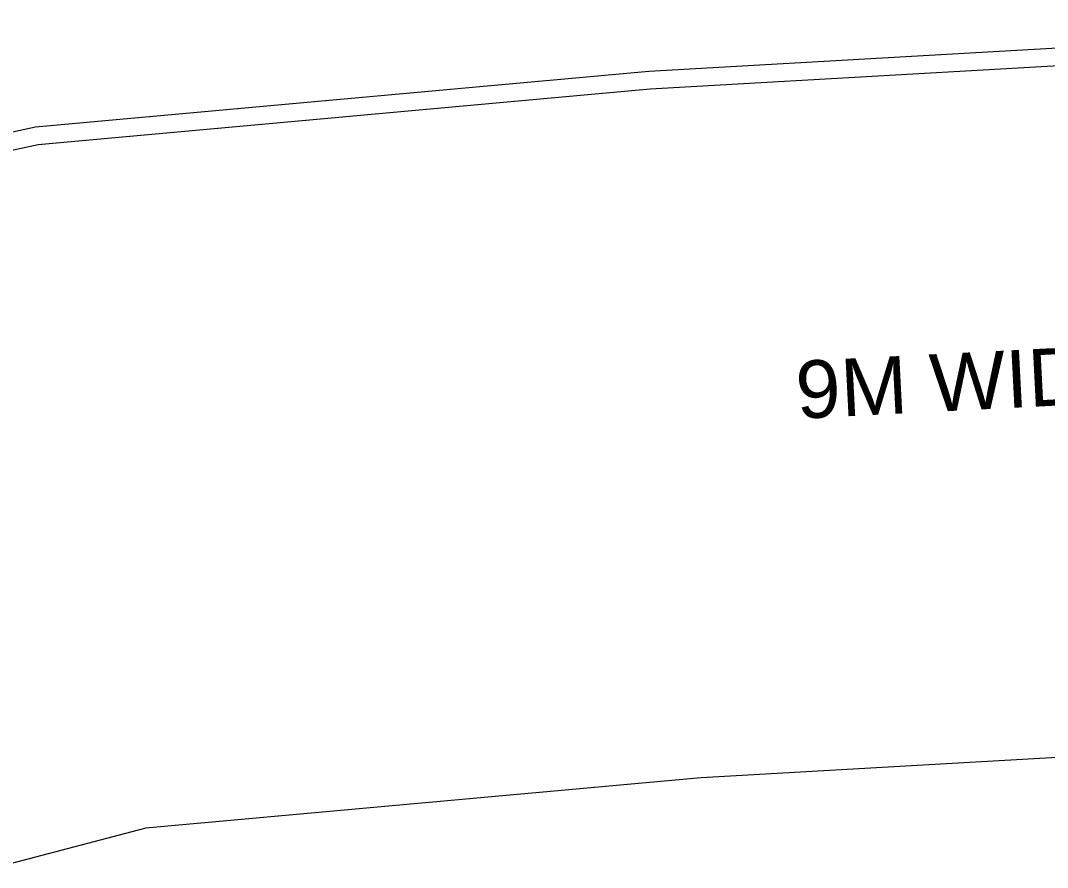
# Model space of a CAD drawing. Header units: inches. Extents: x 27644242 to 29005101, y -955243 to 216979.
# Drawn here: x 28734104 to 28747480, y 27122 to 38161 of the extents above; entities that cross this region are included whole.
import ezdxf

# ---------------------------------------------------------------- set-up
doc = ezdxf.new("R2010")
doc.units = ezdxf.units.IN
doc.header["$MEASUREMENT"] = 0
doc.layers.add('RVA Site Boundary', color=17, linetype='Continuous', lineweight=15)
doc.layers.add('text', color=7, linetype='Continuous')
doc.styles.add('AMITS', font='arial.ttf')

msp = doc.modelspace()

# ---------------------------------------------------------------- linework, layer by layer
at = {"layer": 'RVA Site Boundary', "color": 5, "ltscale": 500}
for points in [[(28762067.2, 37989), (28755917.1, 38161), (28750256.3, 37974.5), (28749589.4, 37913.7), (28742287.8, 37496.8), (28734298.4, 36769.6), (28733999.5, 36706.2), (28733395.6, 36563), (28714472.3, 31584.5)], [(28762074.2, 37758.7), (28755917.6, 37930.9), (28750270.6, 37744.9), (28749606.4, 37684.3), (28742304.8, 37267.4), (28734332.8, 36541.8), (28734049.9, 36481.7), (28733451.4, 36339.9), (28714532.9, 31362.7)]]:
    msp.add_lwpolyline(points, dxfattribs=at)
at = {"layer": 'RVA Site Boundary', "ltscale": 500}
for points in [[(28762074.2, 37758.7), (28755917.6, 37930.9), (28750270.6, 37744.9), (28749606.4, 37684.3), (28742304.8, 37267.4), (28734332.8, 36541.8), (28734049.9, 36481.7), (28733451.4, 36339.9), (28714532.9, 31362.7)], [(28762074.2, 37758.7), (28755917.6, 37930.9), (28750270.6, 37744.9), (28749606.4, 37684.3), (28742304.8, 37267.4), (28734332.8, 36541.8), (28734049.9, 36481.7), (28733451.4, 36339.9), (28714532.9, 31362.7)], [(28798167.2, 24882), (28792618.9, 25338.2), (28789844.6, 25648.5), (28789606.9, 25669.1), (28784679, 26097.1), (28774442.4, 28311), (28773176.2, 29306.7), (28772745.6, 29607.7), (28769386.8, 30423), (28766949.2, 29641.3), (28764135.4, 28906.4), (28762347.8, 28747.5), (28755940, 28926.7), (28750827.5, 28758.3), (28750271.5, 28707.6), (28742969.4, 28290.7), (28735737.9, 27632.5), (28735634.7, 27608), (28723876.6, 24514.6)]]:
    msp.add_lwpolyline(points, dxfattribs=at)

# ---------------------------------------------------------------- texts
at = {"layer": 'text', "ltscale": 100, "insert": (28744182.5, 33718.4), "char_height": 750, "width": 14045.731, "attachment_point": 1, "rotation": 2.92498, "style": 'AMITS'}
msp.add_mtext('9M WIDE ROAD', dxfattribs=at)

doc.saveas('drawing.dxf')
